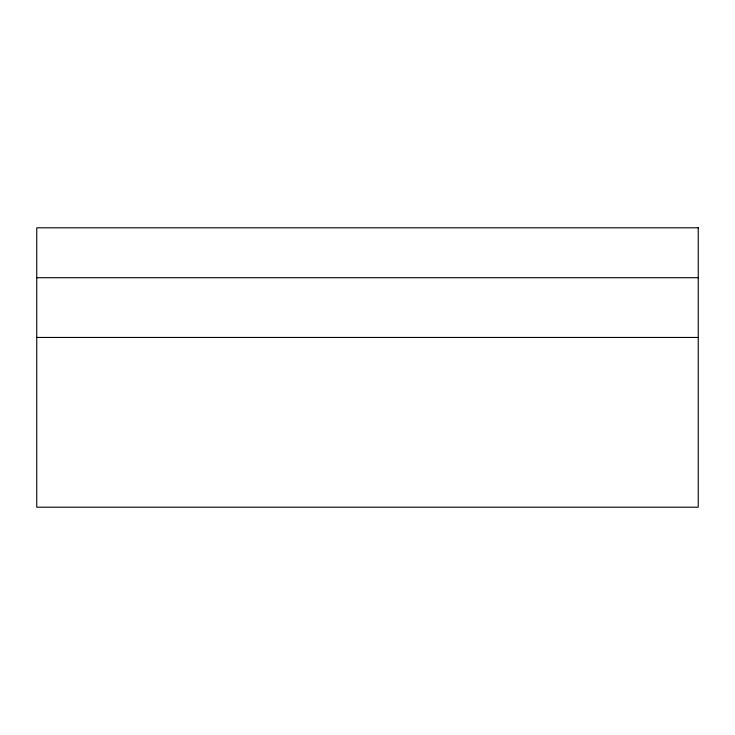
<?xml version="1.0" encoding="UTF-8"?>
<svg xmlns="http://www.w3.org/2000/svg" width="735" height="735" viewBox="0 0 735 735"><rect width="100%" height="100%" fill="white"/><g stroke="black" fill="none" stroke-linecap="round" stroke-linejoin="round"><path stroke-width="1.1" d="M36.75 277.711L698.25 277.711M36.75 337.457L698.25 337.457M698.25 227.804L36.75 227.804L36.75 507.196L698.25 507.196L698.25 227.804"/></g></svg>
